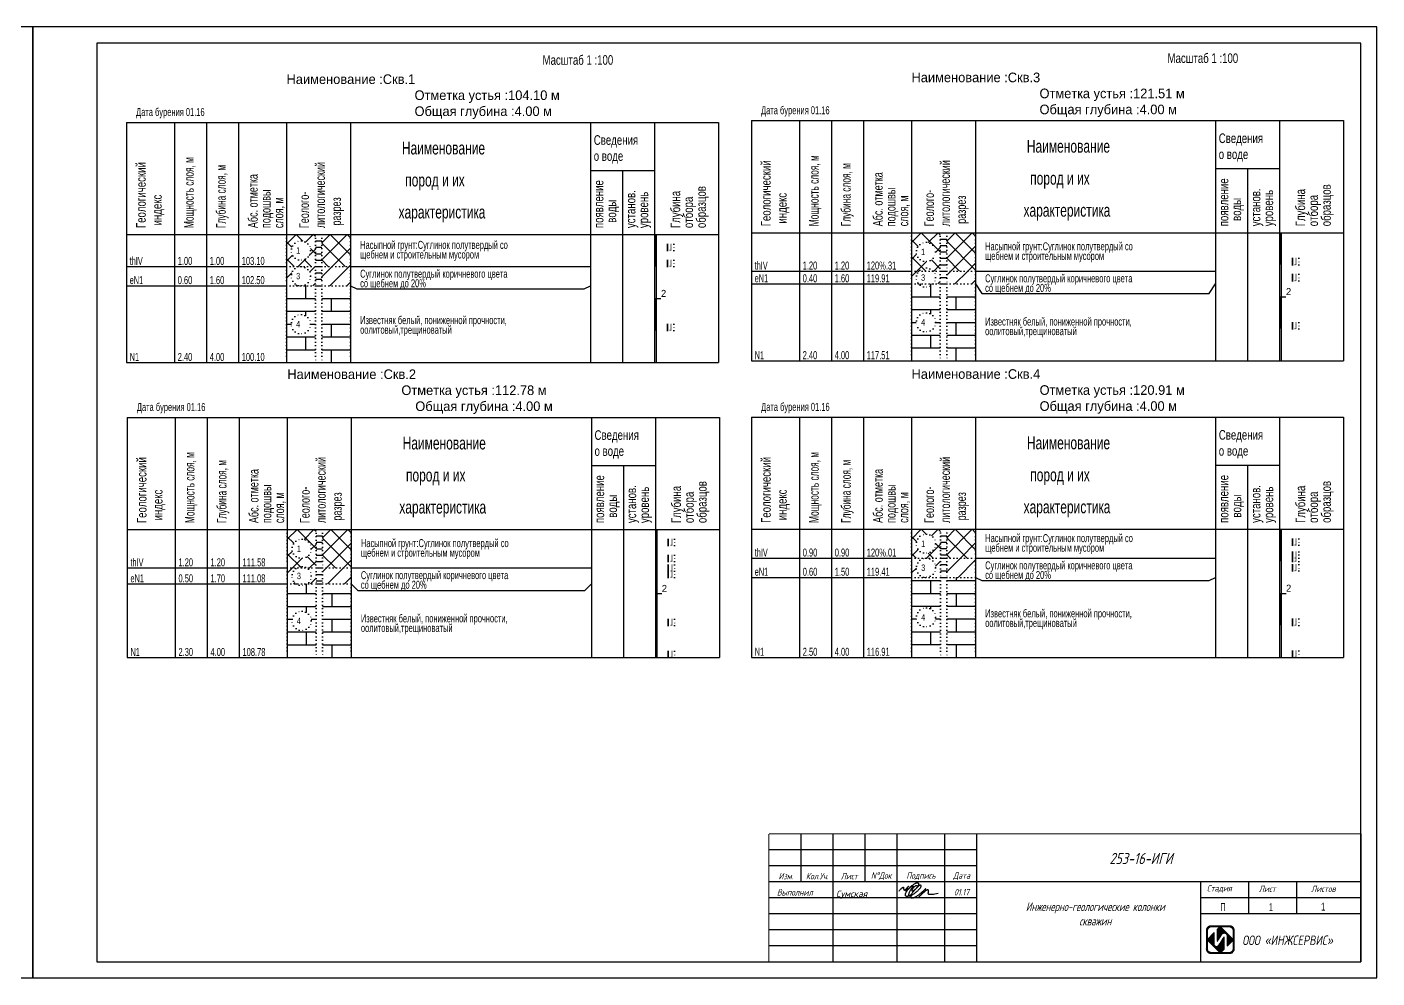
# Model space of a CAD drawing. Extents: x -102 to 862, y -55 to 242.
# Drawn here: x 439.9 to 861.7, y -54.6 to 242.4 of the extents above; entities that cross this region are included whole.
import ezdxf
from ezdxf.enums import TextEntityAlignment as Align

# ---------------------------------------------------------------- set-up
doc = ezdxf.new("R2010")
doc.units = 0
doc.header["$MEASUREMENT"] = 0
for name, pattern in [('CONTI', [1, 0, 1]), ('L1', [1, 0, 1]), ('L2', [1, 0, 1]), ('L3', [1, 0, 1])]:
    doc.linetypes.add(name, pattern=pattern)
for name, color, linetype, lineweight in [('05_рамка', 7, 'Continuous', 20), ('18_Зарамочное оформление', 7, 'Continuous', 13), ('SHTAMP', 7, 'Continuous', 25)]:
    doc.layers.add(name, color=color, linetype=linetype, lineweight=lineweight)
for name, color, linetype in [('CUT_TST', 7, 'CONTI'), ('CUT_WAT', 7, 'CONTI'), ('У.о', 7, 'Continuous')]:
    doc.layers.add(name, color=color, linetype=linetype)
doc.styles.add('ROMANS', font='romans.shx', dxfattribs={"width": 0.7, "oblique": 15, "height": 0.9})
doc.styles.add('romans_2.5_0.75_15', font='romans.shx', dxfattribs={"width": 0.75, "oblique": 15, "height": 2.5})
pattern_1 = [(45, (-348.6232014, -244.5218957), (-0.00449012806, 0.00449012806), []), (135, (-348.6232014, -244.5218957), (-0.00449012806, -0.00449012806), [])]

# ---------------------------------------------------------------- blocks, each defined once
blk = doc.blocks.new('инжсервис')
h = blk.add_hatch()
h.set_pattern_fill('ANSI37', scale=0.002, style=0)
h.set_pattern_definition(pattern_1)
h.paths.add_polyline_path([(0.68, 0.827), (0.114, 0.827, 0.425748), (-0.039, 0.671), (-0.039, 0.11, 0.425721), (0.114, -0.045), (0.682, -0.045, 0.421792), (0.833, 0.11), (0.833, 0.671, 0.425748)])
h.paths.add_polyline_path([(0.799, 0.667), (0.799, 0.114, -0.427765), (0.668, -0.011), (0.126, -0.011, -0.427765), (-0.005, 0.114), (-0.005, 0.667, -0.427765), (0.126, 0.792), (0.668, 0.792, -0.427765)], flags=16)
h = blk.add_hatch()
h.set_pattern_fill('ANSI37', scale=0.002, style=0)
h.set_pattern_definition(pattern_1)
h.paths.add_polyline_path([(0.516, 0.482), (0.344, 0.215, -0.766753), (0.204, 0.259), (0.206, 0.617), (-0.005, 0.406), (-0.005, 0.375), (0.381, -0.011), (0.413, -0.011), (0.516, 0.091)])
h = blk.add_hatch()
h.set_pattern_fill('ANSI37', scale=0.002, style=0)
h.set_pattern_definition(pattern_1)
h.paths.add_polyline_path([(0.613, 0.484), (0.613, 0.189), (0.799, 0.374), (0.799, 0.407), (0.413, 0.792), (0.381, 0.792), (0.304, 0.715), (0.304, 0.333), (0.449, 0.559, -0.758089)])
blk = doc.blocks.new('UZ_970')
at = {"layer": 'CUT_TST', "color": 0}
for p, q in [((0, 0), (0, 2)), ((0, 2), (2, 2)), ((0, 1.8), (2, 1.8)), ((0, 1.6), (2, 1.6)), ((0, 1.4), (2, 1.4)), ((0, 1.2), (2, 1.2)), ((0, 1), (2, 1)), ((0, 0.8), (2, 0.8)), ((0, 0.6), (2, 0.6)), ((0, 0.4), (2, 0.4)), ((0, 0.2), (2, 0.2)), ((2, 0), (0, 0)), ((2, 2), (2, 0))]:
    blk.add_line(p, q, dxfattribs=at)

msp = doc.modelspace()

# ---------------------------------------------------------------- hatches: boundary and pattern name
at = {"linetype": 'Continuous'}
h = msp.add_hatch(dxfattribs=at)
h.set_pattern_fill('TEHNO', color=256, scale=30, style=0)
h.set_pattern_definition([(45, (470.9956, 177.5707), (-2.65165, 2.65165), []), (135, (470.9956, 177.5707), (-2.65165, -2.65165), [])])
edge = h.paths.add_edge_path(flags=16)
edge.add_arc((525.5, 172.57), 3, 0, 360)
h.paths.add_polyline_path([(532, 167.57), (541, 167.57), (541, 177.57), (532, 177.57)])
h.paths.add_polyline_path([(521, 167.57), (530, 167.57), (530, 177.57), (521, 177.57)])
h = msp.add_hatch(dxfattribs=at)
h.set_pattern_fill('TEHNO', color=256, scale=30, style=0)
h.set_pattern_definition([(45, (666.2703, 178.1295), (-2.65165, 2.65165), []), (135, (666.2703, 178.1295), (-2.65165, -2.65165), [])])
edge = h.paths.add_edge_path(flags=16)
edge.add_arc((720.77, 172.13), 3, 0, 360)
h.paths.add_polyline_path([(727.27, 166.13), (736.27, 166.13), (736.27, 178.13), (727.27, 178.13)])
h.paths.add_polyline_path([(716.27, 166.13), (725.27, 166.13), (725.27, 178.13), (716.27, 178.13)])
h = msp.add_hatch(dxfattribs=at)
h.set_pattern_fill('SUGL_D', color=256, scale=30, style=0)
h.set_pattern_definition([(45, (470.9956, 177.5707), (-2.65165, 2.65165), [])])
edge = h.paths.add_edge_path(flags=16)
edge.add_arc((525.5, 164.57), 3, 0, 360)
h.paths.add_polyline_path([(532, 161.57), (541, 161.57), (541, 167.57), (532, 167.57)])
h.paths.add_polyline_path([(521, 161.57), (530, 161.57), (530, 167.57), (521, 167.57)])
h = msp.add_hatch(dxfattribs=at)
h.set_pattern_fill('SUGL_D', color=256, scale=30, style=0)
h.set_pattern_definition([(45, (666.2703, 178.1295), (-2.65165, 2.65165), [])])
edge = h.paths.add_edge_path()
edge.add_arc((720.77, 164.13), 3, 0, 360)
h.paths.add_polyline_path([(727.27, 162.13), (736.27, 162.13), (736.27, 166.13), (727.27, 166.13)])
h.paths.add_polyline_path([(716.27, 162.13), (725.27, 162.13), (725.27, 166.13), (716.27, 166.13)])
h = msp.add_hatch(dxfattribs=at)
h.set_pattern_fill('IZVEST', color=256, scale=20, style=0)
h.set_pattern_definition([(0, (470.9956, 177.5707), (0, 4), []), (90, (470.9956, 177.571), (-8, 4), [4, -4])])
edge = h.paths.add_edge_path(flags=16)
edge.add_arc((525.5, 149.57), 3, 0, 360)
h.paths.add_polyline_path([(532, 137.57), (541, 137.57), (541, 161.57), (532, 161.57)])
h.paths.add_polyline_path([(521, 137.57), (530, 137.57), (530, 161.57), (521, 161.57)])
h = msp.add_hatch(dxfattribs=at)
h.set_pattern_fill('IZVEST', color=256, scale=20, style=0)
h.set_pattern_definition([(0, (666.2703, 178.1295), (0, 4), []), (90, (666.27, 178.1295), (-8, 4), [4, -4])])
edge = h.paths.add_edge_path(flags=16)
edge.add_arc((720.77, 150.13), 3, 0, 360)
h.paths.add_polyline_path([(727.27, 138.13), (736.27, 138.13), (736.27, 162.13), (727.27, 162.13)])
h.paths.add_polyline_path([(716.27, 138.13), (725.27, 138.13), (725.27, 162.13), (716.27, 162.13)])
h = msp.add_hatch(dxfattribs=at)
h.set_pattern_fill('TEHNO', color=256, scale=30, style=0)
h.set_pattern_definition([(45, (471.2364, 85.4296), (-2.65165, 2.65165), []), (135, (471.2364, 85.4296), (-2.65165, -2.65165), [])])
edge = h.paths.add_edge_path(flags=16)
edge.add_arc((525.74, 79.43), 3, 0, 360)
h.paths.add_polyline_path([(532.24, 73.43), (541.24, 73.43), (541.24, 85.43), (532.24, 85.43)])
h.paths.add_polyline_path([(521.24, 73.43), (530.24, 73.43), (530.24, 85.43), (521.24, 85.43)])
h = msp.add_hatch(dxfattribs=at)
h.set_pattern_fill('TEHNO', color=256, scale=30, style=0)
h.set_pattern_definition([(45, (666.2854, 85.4882), (-2.65165, 2.65165), []), (135, (666.2854, 85.4882), (-2.65165, -2.65165), [])])
edge = h.paths.add_edge_path(flags=16)
edge.add_arc((720.79, 80.99), 3, 0, 360)
h.paths.add_polyline_path([(727.29, 76.49), (736.29, 76.49), (736.29, 85.49), (727.29, 85.49)])
h.paths.add_polyline_path([(716.29, 76.49), (725.29, 76.49), (725.29, 85.49), (716.29, 85.49)])
h = msp.add_hatch(dxfattribs=at)
h.set_pattern_fill('SUGL_D', color=256, scale=30, style=0)
h.set_pattern_definition([(45, (666.2854, 85.4882), (-2.65165, 2.65165), [])])
edge = h.paths.add_edge_path(flags=16)
edge.add_arc((720.79, 73.49), 3, 0, 360)
h.paths.add_polyline_path([(727.29, 70.49), (736.29, 70.49), (736.29, 76.49), (727.29, 76.49)])
h.paths.add_polyline_path([(716.29, 70.49), (725.29, 70.49), (725.29, 76.49), (716.29, 76.49)])
h = msp.add_hatch(dxfattribs=at)
h.set_pattern_fill('SUGL_D', color=256, scale=30, style=0)
h.set_pattern_definition([(45, (471.2364, 85.4296), (-2.65165, 2.65165), [])])
edge = h.paths.add_edge_path()
edge.add_arc((525.74, 70.93), 3, 0, 360)
h.paths.add_polyline_path([(532.24, 68.43), (541.24, 68.43), (541.24, 73.43), (532.24, 73.43)])
h.paths.add_polyline_path([(521.24, 68.43), (530.24, 68.43), (530.24, 73.43), (521.24, 73.43)])
h = msp.add_hatch(dxfattribs=at)
h.set_pattern_fill('IZVEST', color=256, scale=20, style=0)
h.set_pattern_definition([(0, (471.2364, 85.4296), (0, 4), []), (90, (471.236, 85.4296), (-8, 4), [4, -4])])
edge = h.paths.add_edge_path(flags=16)
edge.add_arc((525.74, 56.93), 3, 0, 360)
h.paths.add_polyline_path([(532.24, 45.43), (541.24, 45.43), (541.24, 68.43), (532.24, 68.43)])
h.paths.add_polyline_path([(521.24, 45.43), (530.24, 45.43), (530.24, 68.43), (521.24, 68.43)])
h = msp.add_hatch(dxfattribs=at)
h.set_pattern_fill('IZVEST', color=256, scale=20, style=0)
h.set_pattern_definition([(0, (666.2854, 85.488), (0, 4), []), (90, (666.2854, 85.488), (-8, 4), [4, -4])])
edge = h.paths.add_edge_path(flags=16)
edge.add_arc((720.79, 57.99), 3, 0, 360)
h.paths.add_polyline_path([(727.29, 45.49), (736.29, 45.49), (736.29, 70.49), (727.29, 70.49)])
h.paths.add_polyline_path([(716.29, 45.49), (725.29, 45.49), (725.29, 70.49), (716.29, 70.49)])

# ---------------------------------------------------------------- linework, layer by layer
at = {"color": 0}
for p, q in [((471, 212.57), (636, 212.57)), ((471, 212.57), (471, 137.57)), ((486, 212.57), (486, 137.57)), ((496, 212.57), (496, 137.57)), ((506, 212.57), (506, 137.57)), ((521, 212.57), (521, 137.57)), ((541, 212.57), (541, 137.57)), ((616, 212.57), (616, 137.57)), ((636, 212.57), (636, 137.57)), ((636, 212.57), (656, 212.57)), ((656, 212.57), (656, 137.57)), ((666.27, 213.13), (831.27, 213.13)), ((666.27, 213.13), (666.27, 138.13)), ((681.27, 213.13), (681.27, 138.13)), ((691.27, 213.13), (691.27, 138.13)), ((701.27, 213.13), (701.27, 138.13)), ((716.27, 213.13), (716.27, 138.13)), ((736.27, 213.13), (736.27, 138.13)), ((811.27, 213.13), (811.27, 138.13)), ((831.27, 213.13), (831.27, 138.13)), ((831.27, 213.13), (851.27, 213.13)), ((851.27, 213.13), (851.27, 138.13)), ((616, 197.57), (636, 197.57)), ((626, 197.57), (626, 137.57)), ((811.27, 198.13), (831.27, 198.13)), ((821.27, 198.13), (821.27, 138.13)), ((471, 177.57), (636, 177.57)), ((530, 177.57), (532, 177.57)), ((530, 177.57), (532, 177.57)), ((636, 177.57), (656, 177.57)), ((636.5, 177.57), (636.5, 137.57)), ((666.27, 178.13), (831.27, 178.13)), ((725.27, 178.13), (727.27, 178.13)), ((725.27, 178.13), (727.27, 178.13)), ((831.27, 178.13), (851.27, 178.13)), ((831.77, 178.13), (831.77, 138.13)), ((530, 175.57), (532, 175.57)), ((530, 173.57), (532, 173.57)), ((725.27, 176.13), (727.27, 176.13)), ((725.27, 174.13), (727.27, 174.13)), ((530, 171.57), (532, 171.57)), ((530, 169.57), (532, 169.57)), ((725.27, 172.13), (727.27, 172.13)), ((725.27, 170.13), (727.27, 170.13)), ((471, 167.57), (519, 167.57)), ((519, 167.57), (521, 167.57)), ((530, 167.57), (532, 167.57)), ((530, 167.57), (532, 167.57)), ((530, 167.57), (532, 167.57)), ((530, 167.57), (532, 167.57)), ((530, 165.57), (532, 165.57)), ((541, 167.57), (543, 167.57)), ((543, 167.57), (614, 167.57)), ((614, 167.57), (616, 167.57)), ((666.27, 166.13), (714.27, 166.13)), ((714.27, 166.13), (716.27, 166.13)), ((725.27, 168.13), (727.27, 168.13)), ((725.27, 166.13), (727.27, 166.13)), ((725.27, 166.13), (727.27, 166.13)), ((725.27, 166.13), (727.27, 166.13)), ((725.27, 166.13), (727.27, 166.13)), ((736.27, 166.13), (738.27, 166.13)), ((738.27, 166.13), (809.27, 166.13)), ((809.27, 166.13), (811.27, 166.13)), ((471, 161.57), (519, 161.57)), ((519, 161.57), (521, 161.57)), ((530, 163.57), (532, 163.57)), ((530, 161.57), (532, 161.57)), ((530, 161.57), (532, 161.57)), ((541, 161.57), (543, 160.57)), ((543, 160.57), (614, 160.57)), ((614, 160.57), (616, 161.57)), ((666.27, 162.13), (714.27, 162.13)), ((714.27, 162.13), (716.27, 162.13)), ((725.27, 164.13), (727.27, 164.13)), ((725.27, 162.13), (727.27, 162.13)), ((736.27, 162.13), (738.27, 159.13)), ((809.27, 159.13), (811.27, 162.13)), ((636, 157.57), (638, 157.57)), ((738.27, 159.13), (809.27, 159.13)), ((831.27, 158.13), (833.27, 158.13)), ((471, 137.57), (519, 137.57)), ((519, 137.57), (521, 137.57)), ((530, 137.57), (532, 137.57)), ((541, 137.57), (543, 137.57)), ((543, 137.57), (614, 137.57)), ((614, 137.57), (616, 137.57)), ((616, 137.57), (636, 137.57)), ((636, 137.57), (656, 137.57)), ((666.27, 138.13), (714.27, 138.13)), ((714.27, 138.13), (716.27, 138.13)), ((725.27, 138.13), (727.27, 138.13)), ((736.27, 138.13), (738.27, 138.13)), ((738.27, 138.13), (809.27, 138.13)), ((809.27, 138.13), (811.27, 138.13)), ((811.27, 138.13), (831.27, 138.13)), ((831.27, 138.13), (851.27, 138.13)), ((471.24, 120.43), (636.24, 120.43)), ((471.24, 120.43), (471.24, 45.43)), ((486.24, 120.43), (486.24, 45.43)), ((496.24, 120.43), (496.24, 45.43)), ((506.24, 120.43), (506.24, 45.43)), ((521.24, 120.43), (521.24, 45.43)), ((541.24, 120.43), (541.24, 45.43)), ((616.24, 120.43), (616.24, 45.43)), ((636.24, 120.43), (636.24, 45.43)), ((636.24, 120.43), (656.24, 120.43)), ((656.24, 120.43), (656.24, 45.43)), ((666.29, 120.49), (831.29, 120.49)), ((666.29, 120.49), (666.29, 45.49)), ((681.29, 120.49), (681.29, 45.49)), ((691.29, 120.49), (691.29, 45.49)), ((701.29, 120.49), (701.29, 45.49)), ((716.29, 120.49), (716.29, 45.49)), ((736.29, 120.49), (736.29, 45.49)), ((811.29, 120.49), (811.29, 45.49)), ((831.29, 120.49), (831.29, 45.49)), ((831.29, 120.49), (851.29, 120.49)), ((851.29, 120.49), (851.29, 45.49)), ((811.29, 105.49), (831.29, 105.49)), ((821.29, 105.49), (821.29, 45.49)), ((616.24, 105.43), (636.24, 105.43)), ((626.24, 105.43), (626.24, 45.43)), ((471.24, 85.43), (636.24, 85.43)), ((530.24, 85.43), (532.24, 85.43)), ((530.24, 85.43), (532.24, 85.43)), ((636.24, 85.43), (656.24, 85.43)), ((636.74, 85.43), (636.74, 45.43)), ((666.29, 85.49), (831.29, 85.49)), ((725.29, 85.49), (727.29, 85.49)), ((725.29, 85.49), (727.29, 85.49)), ((831.29, 85.49), (851.29, 85.49)), ((831.79, 85.49), (831.79, 45.49)), ((530.24, 83.43), (532.24, 83.43)), ((530.24, 81.43), (532.24, 81.43)), ((725.29, 83.49), (727.29, 83.49)), ((725.29, 81.49), (727.29, 81.49)), ((530.24, 79.43), (532.24, 79.43)), ((530.24, 77.43), (532.24, 77.43)), ((666.29, 76.49), (714.29, 76.49)), ((714.29, 76.49), (716.29, 76.49)), ((725.29, 79.49), (727.29, 79.49)), ((725.29, 77.49), (727.29, 77.49)), ((725.29, 76.49), (727.29, 76.49)), ((725.29, 76.49), (727.29, 76.49)), ((725.29, 76.49), (727.29, 76.49)), ((736.29, 76.49), (738.29, 76.49)), ((738.29, 76.49), (809.29, 76.49)), ((809.29, 76.49), (811.29, 76.49)), ((471.24, 73.43), (519.24, 73.43)), ((519.24, 73.43), (521.24, 73.43)), ((530.24, 75.43), (532.24, 75.43)), ((530.24, 73.43), (532.24, 73.43)), ((530.24, 73.43), (532.24, 73.43)), ((530.24, 73.43), (532.24, 73.43)), ((530.24, 73.43), (532.24, 73.43)), ((541.24, 73.43), (543.24, 73.43)), ((543.24, 73.43), (614.24, 73.43)), ((614.24, 73.43), (616.24, 73.43)), ((725.29, 74.49), (727.29, 74.49)), ((725.29, 72.49), (727.29, 72.49)), ((471.24, 68.43), (519.24, 68.43)), ((519.24, 68.43), (521.24, 68.43)), ((530.24, 71.43), (532.24, 71.43)), ((530.24, 69.43), (532.24, 69.43)), ((530.24, 68.43), (532.24, 68.43)), ((541.24, 68.43), (543.24, 66.43)), ((614.24, 66.43), (616.24, 68.43)), ((666.29, 70.49), (714.29, 70.49)), ((714.29, 70.49), (716.29, 70.49)), ((725.29, 70.49), (727.29, 70.49)), ((725.29, 70.49), (727.29, 70.49)), ((736.29, 70.49), (738.29, 69.49)), ((738.29, 69.49), (809.29, 69.49)), ((809.29, 69.49), (811.29, 70.49)), ((543.24, 66.43), (614.24, 66.43)), ((636.24, 65.43), (638.24, 65.43)), ((831.29, 65.49), (833.29, 65.49)), ((471.24, 45.43), (519.24, 45.43)), ((519.24, 45.43), (521.24, 45.43)), ((530.24, 45.43), (532.24, 45.43)), ((541.24, 45.43), (543.24, 45.43)), ((543.24, 45.43), (614.24, 45.43)), ((614.24, 45.43), (616.24, 45.43)), ((616.24, 45.43), (636.24, 45.43)), ((636.24, 45.43), (656.24, 45.43)), ((666.29, 45.49), (714.29, 45.49)), ((714.29, 45.49), (716.29, 45.49)), ((725.29, 45.49), (727.29, 45.49)), ((736.29, 45.49), (738.29, 45.49)), ((738.29, 45.49), (809.29, 45.49)), ((809.29, 45.49), (811.29, 45.49)), ((811.29, 45.49), (831.29, 45.49)), ((831.29, 45.49), (851.29, 45.49))]:
    msp.add_line(p, q, dxfattribs=at)
at = {"color": 0, "linetype": 'L1'}
for p, q in [((521, 177.57), (530, 177.57)), ((521, 177.57), (521, 167.57)), ((530, 177.57), (530, 167.57)), ((532, 177.57), (541, 177.57)), ((532, 177.57), (532, 167.57)), ((541, 177.57), (541, 167.57)), ((716.27, 178.13), (725.27, 178.13)), ((716.27, 178.13), (716.27, 166.13)), ((725.27, 178.13), (725.27, 166.13)), ((727.27, 178.13), (736.27, 178.13)), ((727.27, 178.13), (727.27, 166.13)), ((736.27, 178.13), (736.27, 166.13)), ((521, 167.57), (530, 167.57)), ((532, 167.57), (541, 167.57)), ((716.27, 166.13), (725.27, 166.13)), ((727.27, 166.13), (736.27, 166.13)), ((521.24, 85.43), (530.24, 85.43)), ((521.24, 85.43), (521.24, 73.43)), ((530.24, 85.43), (530.24, 73.43)), ((532.24, 85.43), (541.24, 85.43)), ((532.24, 85.43), (532.24, 73.43)), ((541.24, 85.43), (541.24, 73.43)), ((716.29, 85.49), (725.29, 85.49)), ((716.29, 85.49), (716.29, 76.49)), ((725.29, 85.49), (725.29, 76.49)), ((727.29, 85.49), (736.29, 85.49)), ((727.29, 85.49), (727.29, 76.49)), ((736.29, 85.49), (736.29, 76.49)), ((716.29, 76.49), (725.29, 76.49)), ((727.29, 76.49), (736.29, 76.49)), ((521.24, 73.43), (530.24, 73.43)), ((532.24, 73.43), (541.24, 73.43))]:
    msp.add_line(p, q, dxfattribs=at)
at = {"color": 0, "linetype": 'L2'}
for p, q in [((521, 167.57), (530, 167.57)), ((521, 167.57), (521, 161.57)), ((530, 167.57), (530, 161.57)), ((532, 167.57), (541, 167.57)), ((532, 167.57), (532, 161.57)), ((541, 167.57), (541, 161.57)), ((716.27, 166.13), (725.27, 166.13)), ((716.27, 166.13), (716.27, 162.13)), ((725.27, 166.13), (725.27, 162.13)), ((727.27, 166.13), (736.27, 166.13)), ((727.27, 166.13), (727.27, 162.13)), ((736.27, 166.13), (736.27, 162.13)), ((521, 161.57), (530, 161.57)), ((532, 161.57), (541, 161.57)), ((716.27, 162.13), (725.27, 162.13)), ((727.27, 162.13), (736.27, 162.13)), ((716.29, 76.49), (725.29, 76.49)), ((716.29, 76.49), (716.29, 70.49)), ((725.29, 76.49), (725.29, 70.49)), ((727.29, 76.49), (736.29, 76.49)), ((727.29, 76.49), (727.29, 70.49)), ((736.29, 76.49), (736.29, 70.49)), ((521.24, 73.43), (530.24, 73.43)), ((521.24, 73.43), (521.24, 68.43)), ((530.24, 73.43), (530.24, 68.43)), ((532.24, 73.43), (541.24, 73.43)), ((532.24, 73.43), (532.24, 68.43)), ((541.24, 73.43), (541.24, 68.43)), ((521.24, 68.43), (530.24, 68.43)), ((532.24, 68.43), (541.24, 68.43)), ((716.29, 70.49), (725.29, 70.49)), ((727.29, 70.49), (736.29, 70.49))]:
    msp.add_line(p, q, dxfattribs=at)
at = {"color": 0, "linetype": 'L3'}
for p, q in [((521, 161.57), (530, 161.57)), ((521, 161.57), (521, 137.57)), ((530, 161.57), (530, 137.57)), ((532, 161.57), (541, 161.57)), ((532, 161.57), (532, 137.57)), ((541, 161.57), (541, 137.57)), ((716.27, 162.13), (725.27, 162.13)), ((716.27, 162.13), (716.27, 138.13)), ((725.27, 162.13), (725.27, 138.13)), ((727.27, 162.13), (736.27, 162.13)), ((727.27, 162.13), (727.27, 138.13)), ((736.27, 162.13), (736.27, 138.13)), ((521, 137.57), (530, 137.57)), ((532, 137.57), (541, 137.57)), ((716.27, 138.13), (725.27, 138.13)), ((727.27, 138.13), (736.27, 138.13)), ((521.24, 68.43), (530.24, 68.43)), ((521.24, 68.43), (521.24, 45.43)), ((530.24, 68.43), (530.24, 45.43)), ((532.24, 68.43), (541.24, 68.43)), ((532.24, 68.43), (532.24, 45.43)), ((541.24, 68.43), (541.24, 45.43)), ((716.29, 70.49), (725.29, 70.49)), ((716.29, 70.49), (716.29, 45.49)), ((725.29, 70.49), (725.29, 45.49)), ((727.29, 70.49), (736.29, 70.49)), ((727.29, 70.49), (727.29, 45.49)), ((736.29, 70.49), (736.29, 45.49)), ((521.24, 45.43), (530.24, 45.43)), ((532.24, 45.43), (541.24, 45.43)), ((716.29, 45.49), (725.29, 45.49)), ((727.29, 45.49), (736.29, 45.49))]:
    msp.add_line(p, q, dxfattribs=at)
at = {"color": 7}
for p, q in [((681.71, -9.63), (681.71, -24.63)), ((691.71, -9.63), (691.71, -49.63)), ((701.71, -9.63), (701.71, -24.63)), ((711.71, -9.63), (711.71, -49.63)), ((726.71, -49.63), (726.71, -9.63)), ((736.71, -49.63), (736.71, -9.63)), ((736.71, -14.63), (671.71, -14.63)), ((736.71, -19.63), (671.71, -19.63)), ((856.71, -24.63), (671.71, -24.63)), ((806.71, -49.63), (806.71, -24.63)), ((821.71, -34.63), (821.71, -24.63)), ((836.71, -34.63), (836.71, -24.63)), ((736.71, -29.63), (671.71, -29.63)), ((856.71, -29.63), (806.71, -29.63)), ((736.71, -34.63), (671.71, -34.63)), ((856.71, -34.63), (806.71, -34.63)), ((736.71, -39.63), (671.71, -39.63)), ((736.71, -44.63), (671.71, -44.63))]:
    msp.add_line(p, q, dxfattribs=at)
at = {"linetype": 'Continuous'}
for p in [(856.71, -9.63), (671.71, -49.63)]:
    msp.add_line(p, (856.71, -49.63), dxfattribs=at)
msp.add_line((671.71, -49.63), (856.71, -49.63))
at = {"const_width": 0.5}
for points in [[(636.25, 177.57), (636.25, 167.57)], [(831.52, 178.13), (831.52, 168.13)], [(636.25, 157.57), (636.25, 147.57)], [(831.52, 158.13), (831.52, 148.13)], [(636.49, 85.43), (636.49, 75.43)], [(831.54, 85.49), (831.54, 75.49)], [(636.49, 65.43), (636.49, 55.43)], [(831.54, 65.49), (831.54, 55.49)]]:
    msp.add_lwpolyline(points, dxfattribs=at)
at = {"color": 7}
msp.add_lwpolyline([(671.71, -9.63, 0.3, 0.3, 0), (856.71, -9.63, 0.3, 0.3, 0)], format="xyseb", dxfattribs=at)
at = {"color": 7, "const_width": 0.3}
msp.add_lwpolyline([(671.71, -9.63), (671.71, -49.63)], dxfattribs=at)
at = {"color": 0, "linetype": 'L1'}
for centre in [(525.5, 172.57), (720.77, 172.13), (525.74, 79.43), (720.79, 80.99)]:
    msp.add_circle(centre, 3, dxfattribs=at)
at = {"color": 0, "linetype": 'L2'}
for centre in [(525.5, 164.57), (720.77, 164.13), (720.79, 73.49), (525.74, 70.93)]:
    msp.add_circle(centre, 3, dxfattribs=at)
at = {"color": 0, "linetype": 'L3'}
for centre in [(525.5, 149.57), (720.77, 150.13), (525.74, 56.93), (720.79, 57.99)]:
    msp.add_circle(centre, 3, dxfattribs=at)
at = {"layer": 'CUT_WAT', "color": 7, "linetype": 'Continuous'}
msp.add_lwpolyline([(712.39, -27.53), (712.48, -27.35), (712.59, -27.17), (712.72, -27.02), (712.87, -26.87), (713.02, -26.74), (713.17, -26.62), (713.31, -26.52), (713.43, -26.43), (713.53, -26.37), (713.61, -26.32), (713.68, -26.29), (713.72, -26.27), (713.76, -26.27), (713.78, -26.28), (713.8, -26.3), (713.8, -26.32), (713.81, -26.36), (713.81, -26.4), (713.81, -26.45), (713.81, -26.5), (713.81, -26.56), (713.81, -26.62), (713.81, -26.68), (713.81, -26.74), (713.82, -26.8), (713.83, -26.86), (713.83, -26.92), (713.85, -26.98), (713.86, -27.03), (713.88, -27.08), (713.9, -27.12), (713.92, -27.15), (713.94, -27.18), (713.97, -27.19), (714, -27.2), (714.04, -27.2), (714.08, -27.19), (714.13, -27.17), (714.18, -27.15), (714.24, -27.11), (714.31, -27.06), (714.39, -27), (714.47, -26.93), (714.55, -26.86), (714.64, -26.78), (714.73, -26.7), (714.81, -26.61), (714.9, -26.51), (714.98, -26.42), (715.06, -26.32), (715.14, -26.23), (715.2, -26.15), (715.26, -26.08), (715.3, -26.03), (715.33, -25.99), (715.33, -25.98), (715.33, -25.99), (715.3, -26.03), (715.26, -26.09), (715.2, -26.17), (715.13, -26.27), (715.05, -26.38), (714.96, -26.5), (714.87, -26.64), (714.77, -26.79), (714.67, -26.94), (714.58, -27.08), (714.51, -27.21), (714.46, -27.31), (714.43, -27.39), (714.44, -27.43), (714.48, -27.42), (714.58, -27.36), (714.71, -27.26), (714.87, -27.12), (715.07, -26.96), (715.28, -26.77), (715.51, -26.57), (715.74, -26.36), (715.97, -26.16), (716.2, -25.98), (716.42, -25.8), (716.64, -25.64), (716.84, -25.5), (717.03, -25.36), (717.2, -25.25), (717.37, -25.15), (717.51, -25.07), (717.64, -25.01), (717.75, -24.96), (717.85, -24.93), (717.94, -24.91), (718.01, -24.9), (718.08, -24.89), (718.13, -24.9), (718.19, -24.91), (718.24, -24.92), (718.28, -24.93), (718.32, -24.95), (718.36, -24.97), (718.39, -25.01), (718.42, -25.04), (718.44, -25.09), (718.46, -25.15), (718.48, -25.22), (718.49, -25.29), (718.49, -25.38), (718.49, -25.47), (718.48, -25.56), (718.46, -25.66), (718.43, -25.76), (718.38, -25.87), (718.33, -25.97), (718.26, -26.07), (718.19, -26.17), (718.11, -26.27), (718.02, -26.37), (717.92, -26.47), (717.82, -26.57), (717.72, -26.67), (717.62, -26.76), (717.51, -26.86), (717.41, -26.95), (717.31, -27.04), (717.21, -27.12), (717.12, -27.2), (717.03, -27.28), (716.96, -27.34), (716.88, -27.4), (716.82, -27.45), (716.76, -27.48), (716.71, -27.51), (716.67, -27.53), (716.63, -27.54), (716.59, -27.54), (716.56, -27.53), (716.53, -27.51), (716.51, -27.48), (716.49, -27.44), (716.47, -27.39), (716.46, -27.33), (716.46, -27.27), (716.47, -27.2), (716.49, -27.12), (716.52, -27.04), (716.55, -26.95), (716.6, -26.86), (716.65, -26.77), (716.7, -26.68), (716.77, -26.58), (716.83, -26.49), (716.9, -26.4), (716.97, -26.32), (717.04, -26.24), (717.12, -26.16), (717.19, -26.09), (717.26, -26.03), (717.33, -25.97), (717.4, -25.91), (717.47, -25.87), (717.53, -25.83), (717.6, -25.79), (717.66, -25.77), (717.71, -25.75), (717.77, -25.73), (717.82, -25.73), (717.87, -25.73), (717.92, -25.75), (717.97, -25.77), (718.01, -25.79), (718.05, -25.83), (718.08, -25.87), (718.11, -25.92), (718.12, -25.98), (718.13, -26.03), (718.12, -26.1), (718.1, -26.16), (718.07, -26.23), (718.03, -26.3), (717.97, -26.37), (717.91, -26.45), (717.84, -26.53), (717.76, -26.61), (717.68, -26.7), (717.59, -26.78), (717.49, -26.87), (717.4, -26.97), (717.29, -27.07), (717.19, -27.17), (717.09, -27.29), (716.98, -27.41), (716.88, -27.54), (716.77, -27.68), (716.67, -27.83), (716.57, -27.98), (716.46, -28.13), (716.36, -28.27), (716.25, -28.41), (716.14, -28.55), (716.03, -28.66), (715.91, -28.76), (715.79, -28.85), (715.68, -28.92), (715.56, -28.99), (715.44, -29.04), (715.33, -29.08), (715.23, -29.11), (715.13, -29.13), (715.03, -29.15), (714.95, -29.17), (714.87, -29.17), (714.8, -29.17), (714.73, -29.17), (714.67, -29.15), (714.62, -29.13), (714.57, -29.1), (714.52, -29.07), (714.48, -29.02), (714.44, -28.97), (714.41, -28.91), (714.39, -28.84), (714.37, -28.76), (714.36, -28.68), (714.36, -28.59), (714.37, -28.49), (714.39, -28.38), (714.42, -28.27), (714.46, -28.15), (714.51, -28.02), (714.58, -27.88), (714.67, -27.73), (714.77, -27.57), (714.89, -27.4), (715.02, -27.23), (715.17, -27.05), (715.33, -26.87), (715.49, -26.7), (715.66, -26.53), (715.83, -26.38), (715.99, -26.24), (716.15, -26.12), (716.31, -26.02), (716.44, -25.95), (716.56, -25.9), (716.66, -25.88), (716.72, -25.89), (716.75, -25.93), (716.74, -26.01), (716.68, -26.12), (716.59, -26.27), (716.47, -26.44), (716.33, -26.63), (716.18, -26.84), (716.03, -27.06), (715.88, -27.29), (715.74, -27.53), (715.62, -27.76), (715.52, -27.98), (715.45, -28.19), (715.39, -28.39), (715.37, -28.57), (715.36, -28.72), (715.39, -28.85), (715.43, -28.94), (715.51, -28.99), (715.61, -29.01), (715.73, -29), (715.86, -28.96), (716.01, -28.9), (716.17, -28.83), (716.33, -28.74), (716.5, -28.65), (716.67, -28.55), (716.83, -28.45), (717, -28.34), (717.16, -28.22), (717.33, -28.1), (717.5, -27.97), (717.67, -27.84), (717.85, -27.69), (718.03, -27.54), (718.2, -27.38), (718.38, -27.21), (718.54, -27.05), (718.7, -26.88), (718.84, -26.72), (718.97, -26.57), (719.07, -26.43), (719.16, -26.3), (719.22, -26.18), (719.26, -26.07), (719.28, -25.98), (719.28, -25.9), (719.28, -25.83), (719.25, -25.77), (719.22, -25.73), (719.18, -25.7), (719.13, -25.68), (719.08, -25.67), (719.03, -25.67), (718.97, -25.68), (718.91, -25.69), (718.85, -25.7), (718.8, -25.72), (718.75, -25.74), (718.71, -25.76), (718.66, -25.79), (718.61, -25.82), (718.55, -25.87), (718.47, -25.93), (718.39, -26.01), (718.28, -26.11), (718.15, -26.22), (718.01, -26.36), (717.85, -26.51), (717.68, -26.68), (717.51, -26.85), (717.34, -27.04), (717.17, -27.22), (717.01, -27.41), (716.86, -27.59), (716.73, -27.77), (716.61, -27.95), (716.5, -28.12), (716.4, -28.28), (716.32, -28.44), (716.25, -28.58), (716.19, -28.72), (716.14, -28.84), (716.1, -28.96), (716.08, -29.07), (716.07, -29.16), (716.06, -29.25), (716.07, -29.33), (716.08, -29.4), (716.11, -29.46), (716.15, -29.52), (716.19, -29.57), (716.25, -29.61), (716.31, -29.64), (716.4, -29.65), (716.49, -29.66), (716.6, -29.65), (716.73, -29.62), (716.87, -29.58), (717.03, -29.52), (717.2, -29.44), (717.38, -29.36), (717.57, -29.26), (717.76, -29.15), (717.95, -29.03), (718.15, -28.9), (718.34, -28.77), (718.54, -28.63), (718.73, -28.49), (718.92, -28.33), (719.11, -28.17), (719.31, -28.01), (719.5, -27.83), (719.7, -27.65), (719.9, -27.47), (720.1, -27.28), (720.28, -27.11), (720.44, -26.96), (720.57, -26.84), (720.66, -26.77), (720.7, -26.75), (720.69, -26.79), (720.61, -26.89), (720.48, -27.06), (720.31, -27.27), (720.11, -27.52), (719.89, -27.78), (719.67, -28.05), (719.45, -28.32), (719.25, -28.56), (719.07, -28.77), (718.93, -28.95), (718.8, -29.1), (718.71, -29.23), (718.64, -29.32), (718.58, -29.38), (718.56, -29.42), (718.55, -29.43), (718.55, -29.42), (718.58, -29.39), (718.62, -29.34), (718.67, -29.27), (718.74, -29.19), (718.81, -29.11), (718.89, -29.01), (718.98, -28.92), (719.07, -28.83), (719.16, -28.73), (719.26, -28.64), (719.36, -28.55), (719.47, -28.45), (719.58, -28.35), (719.69, -28.25), (719.81, -28.14), (719.93, -28.03), (720.06, -27.91), (720.18, -27.8), (720.31, -27.69), (720.43, -27.58), (720.55, -27.47), (720.67, -27.38), (720.77, -27.29), (720.87, -27.22), (720.96, -27.16), (721.05, -27.11), (721.12, -27.07), (721.19, -27.04), (721.25, -27.03), (721.3, -27.03), (721.35, -27.03), (721.39, -27.06), (721.43, -27.09), (721.45, -27.13), (721.48, -27.18), (721.5, -27.24), (721.51, -27.3), (721.51, -27.37), (721.51, -27.45), (721.51, -27.54), (721.5, -27.62), (721.48, -27.71), (721.47, -27.8), (721.45, -27.89), (721.44, -27.98), (721.43, -28.06), (721.42, -28.13), (721.42, -28.2), (721.43, -28.26), (721.45, -28.31), (721.48, -28.35), (721.54, -28.39), (721.62, -28.42), (721.72, -28.45), (721.86, -28.47), (722.02, -28.48), (722.23, -28.49), (722.48, -28.48), (722.79, -28.46), (723.15, -28.41), (723.57, -28.35), (724.05, -28.25), (724.62, -28.13)], dxfattribs=at)
at = {"layer": 'У.о', "color": 7}
for points in [[(-101.52, -54.63), (441.71, -54.63), (441.71, 242.37), (-101.52, 242.37)], [(441.71, -54.63), (861.71, -54.63), (861.71, 242.37), (441.71, 242.37)], [(461.71, -49.63), (856.71, -49.63), (856.71, 237.37), (461.71, 237.37)]]:
    msp.add_lwpolyline(points, close=True, dxfattribs=at)

# ---------------------------------------------------------------- block references
at = {"color": 7}
for p in [(640, 172.57), (640, 167.57), (835.27, 168.13), (835.27, 163.13), (640, 147.57), (835.27, 148.13), (640.24, 80.43), (835.29, 80.49), (640.24, 75.43), (835.29, 76.49), (835.29, 75.49), (640.24, 72.43), (640.24, 70.43), (835.29, 72.49), (640.24, 55.43), (835.29, 55.49), (640.24, 45.43), (835.29, 45.49)]:
    msp.add_blockref('UZ_970', p, dxfattribs=at)
at = {"layer": '05_рамка', "color": 7, "xscale": 10, "yscale": 10, "zscale": 10}
msp.add_blockref('инжсервис', (808.78, -46.57), dxfattribs=at)

# ---------------------------------------------------------------- texts
for s, height, width, p in [('Масштаб 1 :100', 3, 0.75, (601, 230.57)), ('Масштаб 1 :100', 3, 0.75, (796.27, 231.13)), ('Дата бурения 01.16', 2.5, 0.7, (474, 214.57)), ('Дата бурения 01.16', 2.5, 0.7, (669.27, 215.13)), ('Сведения', 3, 0.75, (617, 205.57)), (' Наименование', 4, 0.7, (751.27, 203.13)), ('Сведения', 3, 0.75, (812.27, 206.13)), (' Наименование', 4, 0.7, (556, 202.57)), ('о воде', 3, 0.75, (617, 200.57)), ('о воде', 3, 0.75, (812.27, 201.13)), ('  пород и их', 4, 0.7, (556, 192.57)), ('  пород и их', 4, 0.7, (751.27, 193.13)), ('характеристика', 4, 0.7, (556, 182.57)), ('характеристика', 4, 0.7, (751.27, 183.13)), ('1', 2, 0.75, (524, 171.57)), ('Насыпной грунт:Суглинок полутвердый со', 2.5, 0.7, (544, 173.07)), ('1', 2, 0.75, (719.27, 171.13)), ('Насыпной грунт:Суглинок полутвердый со', 2.5, 0.7, (739.27, 172.63)), ('thIV', 2.5, 0.6, (472, 168.07)), ('1.00', 2.5, 0.7, (487, 168.07)), ('1.00', 2.5, 0.7, (497, 168.07)), ('103.10', 2.5, 0.7, (507, 168.07)), ('щебнем и строительным мусором', 2.5, 0.7, (544, 170.07)), ('thIV', 2.5, 0.6, (667.27, 166.63)), ('1.20', 2.5, 0.7, (682.27, 166.63)), ('1.20', 2.5, 0.7, (692.27, 166.63)), ('120%.31', 2.5, 0.7, (702.27, 166.63)), ('щебнем и строительным мусором', 2.5, 0.7, (739.27, 169.63)), ('eN1', 2.5, 0.6, (472, 162.07)), ('0.60', 2.5, 0.7, (487, 162.07)), ('1.60', 2.5, 0.7, (497, 162.07)), ('102.50', 2.5, 0.7, (507, 162.07)), ('3', 2, 0.75, (524, 163.57)), ('Суглинок полутвердый коричневого цвета', 2.5, 0.7, (544, 164.07)), ('eN1', 2.5, 0.6, (667.27, 162.63)), ('0.40', 2.5, 0.7, (682.27, 162.63)), ('1.60', 2.5, 0.7, (692.27, 162.63)), ('119.91', 2.5, 0.7, (702.27, 162.63)), ('3', 2, 0.75, (719.27, 163.13)), ('Суглинок полутвердый коричневого цвета', 2.5, 0.7, (739.27, 162.63)), ('со щебнем до 20%', 2.5, 0.7, (544, 161.07)), ('со щебнем до 20%', 2.5, 0.7, (739.27, 159.63)), ('Известняк белый, пониженной прочности,', 2.5, 0.7, (544, 149.57)), ('4', 2, 0.75, (524, 148.57)), ('оолитовый,трещиноватый', 2.5, 0.7, (544, 146.57)), ('4', 2, 0.75, (719.27, 149.13)), ('оолитовый,трещиноватый', 2.5, 0.7, (739.27, 146.13)), ('Известняк белый, пониженной прочности,', 2.5, 0.7, (739.27, 149.13)), ('N1', 2.5, 0.6, (472, 138.07)), ('2.40', 2.5, 0.7, (487, 138.07)), ('4.00', 2.5, 0.7, (497, 138.07)), ('100.10', 2.5, 0.7, (507, 138.07)), ('N1', 2.5, 0.6, (667.27, 138.63)), ('2.40', 2.5, 0.7, (682.27, 138.63)), ('4.00', 2.5, 0.7, (692.27, 138.63)), ('117.51', 2.5, 0.7, (702.27, 138.63)), ('Дата бурения 01.16', 2.5, 0.7, (474.24, 122.43)), ('Дата бурения 01.16', 2.5, 0.7, (669.29, 122.49)), (' Наименование', 4, 0.7, (556.24, 110.43)), ('Сведения', 3, 0.75, (617.24, 113.43)), (' Наименование', 4, 0.7, (751.29, 110.49)), ('Сведения', 3, 0.75, (812.29, 113.49)), ('о воде', 3, 0.75, (617.24, 108.43)), ('о воде', 3, 0.75, (812.29, 108.49)), ('  пород и их', 4, 0.7, (556.24, 100.43)), ('  пород и их', 4, 0.7, (751.29, 100.49)), ('характеристика', 4, 0.7, (556.24, 90.43)), ('характеристика', 4, 0.7, (751.29, 90.49)), ('1', 2, 0.75, (524.24, 78.43)), ('Насыпной грунт:Суглинок полутвердый со', 2.5, 0.7, (544.24, 79.93)), ('1', 2, 0.75, (719.29, 79.99)), ('щебнем и строительным мусором', 2.5, 0.7, (739.29, 78.49)), ('Насыпной грунт:Суглинок полутвердый со', 2.5, 0.7, (739.29, 81.49)), ('thIV', 2.5, 0.6, (472.24, 73.93)), ('1.20', 2.5, 0.7, (487.24, 73.93)), ('1.20', 2.5, 0.7, (497.24, 73.93)), ('111.58', 2.5, 0.7, (507.24, 73.93)), ('щебнем и строительным мусором', 2.5, 0.7, (544.24, 76.93)), ('thIV', 2.5, 0.6, (667.29, 76.99)), ('0.90', 2.5, 0.7, (682.29, 76.99)), ('0.90', 2.5, 0.7, (692.29, 76.99)), ('120%.01', 2.5, 0.7, (702.29, 76.99)), ('3', 2, 0.75, (524.24, 69.93)), ('Суглинок полутвердый коричневого цвета', 2.5, 0.7, (544.24, 69.93)), ('eN1', 2.5, 0.6, (667.29, 70.99)), ('0.60', 2.5, 0.7, (682.29, 70.99)), ('1.50', 2.5, 0.7, (692.29, 70.99)), ('119.41', 2.5, 0.7, (702.29, 70.99)), ('3', 2, 0.75, (719.29, 72.49)), ('со щебнем до 20%', 2.5, 0.7, (739.29, 69.99)), ('Суглинок полутвердый коричневого цвета', 2.5, 0.7, (739.29, 72.99)), ('eN1', 2.5, 0.6, (472.24, 68.93)), ('0.50', 2.5, 0.7, (487.24, 68.93)), ('1.70', 2.5, 0.7, (497.24, 68.93)), ('111.08', 2.5, 0.7, (507.24, 68.93)), ('со щебнем до 20%', 2.5, 0.7, (544.24, 66.93)), ('Известняк белый, пониженной прочности,', 2.5, 0.7, (544.24, 56.43)), ('Известняк белый, пониженной прочности,', 2.5, 0.7, (739.29, 57.99)), ('4', 2, 0.75, (524.24, 55.93)), ('оолитовый,трещиноватый', 2.5, 0.7, (544.24, 53.43)), ('4', 2, 0.75, (719.29, 56.99)), ('оолитовый,трещиноватый', 2.5, 0.7, (739.29, 54.99)), ('N1', 2.5, 0.6, (472.24, 45.93)), ('2.30', 2.5, 0.7, (487.24, 45.93)), ('4.00', 2.5, 0.7, (497.24, 45.93)), ('108.78', 2.5, 0.7, (507.24, 45.93)), ('N1', 2.5, 0.6, (667.29, 45.99)), ('2.50', 2.5, 0.7, (682.29, 45.99)), ('4.00', 2.5, 0.7, (692.29, 45.99)), ('116.91', 2.5, 0.7, (702.29, 45.99))]:
    msp.add_text(s, height=height, dxfattribs=dict(width=width)).set_placement(p)
for s, height, p in [('Наименование :Скв.3', 3, (716.27, 225.13)), ('Наименование :Скв.1', 3, (521, 224.57)), ('Отметка устья :104.10 м', 3, (561, 219.57)), ('Отметка устья :121.51 м', 3, (756.27, 220.13)), ('Общая глубина :4.00 м', 3, (561, 214.57)), ('Общая глубина :4.00 м', 3, (756.27, 215.13)), ('2', 2.2, (638, 158.07)), ('2', 2.2, (833.27, 158.63)), ('Наименование :Скв.2', 3, (521.24, 132.43)), ('Наименование :Скв.4', 3, (716.29, 132.49)), ('Отметка устья :112.78 м', 3, (556.89, 127.43)), ('Отметка устья :120.91 м', 3, (756.29, 127.49)), ('Общая глубина :4.00 м', 3, (561.24, 122.43)), ('Общая глубина :4.00 м', 3, (756.29, 122.49)), ('2', 2.2, (638.24, 65.93)), ('2', 2.2, (833.29, 65.99))]:
    msp.add_text(s, height=height).set_placement(p)
for s, width, p in [('Геологический', 0.75, (477, 179.57)), ('Мощность слоя, м', 0.65, (492, 179.57)), ('Глубина слоя, м', 0.65, (502, 179.57)), ('литологический', 0.7, (533, 179.57)), ('Геологический', 0.75, (672.27, 180.13)), ('Мощность слоя, м', 0.65, (687.27, 180.13)), ('Глубина слоя, м', 0.65, (697.27, 180.13)), ('литологический', 0.7, (728.27, 180.13)), ('Абс. отметка', 0.7, (512, 179.57)), ('появление', 0.75, (620, 179.57)), ('Абс. отметка', 0.7, (707.27, 180.13)), ('появление', 0.75, (815.27, 180.13)), (' индекс', 0.75, (482, 179.57)), ('подошвы', 0.7, (516, 179.57)), ('Геолого-', 0.7, (528, 179.57)), ('установ.', 0.75, (630, 179.57)), ('уровень', 0.75, (634, 179.57)), ('Глубина', 0.75, (644, 179.57)), ('образцов', 0.75, (652, 179.57)), (' индекс', 0.75, (677.27, 180.13)), ('подошвы', 0.7, (711.27, 180.13)), ('Геолого-', 0.7, (723.27, 180.13)), ('установ.', 0.75, (825.27, 180.13)), ('уровень', 0.75, (829.27, 180.13)), ('Глубина', 0.75, (839.27, 180.13)), ('отбора', 0.75, (843.27, 180.13)), ('образцов', 0.75, (847.27, 180.13)), ('слоя, м', 0.7, (520, 179.57)), (' разрез', 0.7, (538, 179.57)), ('  воды', 0.75, (624, 179.57)), ('отбора', 0.75, (648, 179.57)), ('слоя, м', 0.7, (715.27, 180.13)), (' разрез', 0.7, (733.27, 180.13)), ('  воды', 0.75, (819.27, 180.13)), ('Геологический', 0.75, (477.24, 87.43)), ('Мощность слоя, м', 0.65, (492.24, 87.43)), ('Глубина слоя, м', 0.65, (502.24, 87.43)), ('литологический', 0.7, (533.24, 87.43)), ('Геологический', 0.75, (672.29, 87.49)), ('Мощность слоя, м', 0.65, (687.29, 87.49)), ('Глубина слоя, м', 0.65, (697.29, 87.49)), ('литологический', 0.7, (728.29, 87.49)), ('Абс. отметка', 0.7, (512.24, 87.43)), ('появление', 0.75, (620.24, 87.43)), ('Абс. отметка', 0.7, (707.29, 87.49)), ('появление', 0.75, (815.29, 87.49)), (' индекс', 0.75, (482.24, 87.43)), ('подошвы', 0.7, (516.24, 87.43)), ('Геолого-', 0.7, (528.24, 87.43)), ('установ.', 0.75, (630.24, 87.43)), ('уровень', 0.75, (634.24, 87.43)), ('Глубина', 0.75, (644.24, 87.43)), ('отбора', 0.75, (648.24, 87.43)), ('образцов', 0.75, (652.24, 87.43)), (' индекс', 0.75, (677.29, 87.49)), ('подошвы', 0.7, (711.29, 87.49)), ('Геолого-', 0.7, (723.29, 87.49)), ('установ.', 0.75, (825.29, 87.49)), ('уровень', 0.75, (829.29, 87.49)), ('Глубина', 0.75, (839.29, 87.49)), ('отбора', 0.75, (843.29, 87.49)), ('образцов', 0.75, (847.29, 87.49)), ('слоя, м', 0.7, (520.24, 87.43)), (' разрез', 0.7, (538.24, 87.43)), ('  воды', 0.75, (624.24, 87.43)), ('слоя, м', 0.7, (715.29, 87.49)), (' разрез', 0.7, (733.29, 87.49)), ('  воды', 0.75, (819.29, 87.49))]:
    msp.add_text(s, height=3, rotation=90, dxfattribs=dict(width=width)).set_placement(p)
at = {"linetype": 'Continuous', "ltscale": 100, "width": 0.7}
for s, p in [('П', (813.59, -32.51)), ('1', (828.59, -32.51)), ('1', (844.9, -32.35))]:
    msp.add_text(s, height=2.5, dxfattribs=at).set_placement(p, align=Align.MIDDLE_CENTER)
at = {"layer": '18_Зарамочное оформление', "color": 7, "linetype": 'Continuous', "lineweight": 15, "style": 'ROMANS', "oblique": 15}
msp.add_text('Сумская', height=2, dxfattribs=at).set_placement((692.7, -29.33))
at = {"layer": '18_Зарамочное оформление', "color": 1, "linetype": 'Continuous', "lineweight": 35, "insert": (787.96, -17.32), "char_height": 3.5, "width": 120, "attachment_point": 5, "line_spacing_factor": 1.071429, "style": 'romans_2.5_0.75_15'}
msp.add_mtext('{\\C256;253-16-ИГИ}', dxfattribs=at)
at = {"layer": '18_Зарамочное оформление', "color": 7, "linetype": 'Continuous', "lineweight": 15, "attachment_point": 5, "style": 'ROMANS'}
for s, insert, char_height, width in [('Изм.', (677.03, -22.83), 2, 9.77), ('Кол.Уч.', (686.81, -22.83), 2, 9.78), ('Лист', (696.81, -22.83), 2, 10.22), ('N%%DДок', (706.81, -22.83), 2, 9.78), ('Подпись', (719.2, -22.83), 2, 15), ('Дата', (731.92, -22.83), 2, 10.45), ('Выполнил', (679.82, -27.9), 2, 19.55), ('01.17', (731.92, -27.83), 2, 10.4521), ('Стадия', (812.44, -26.78), 2, 15), ('Лист', (827.44, -26.78), 2, 15), ('Листов', (844.94, -26.78), 2, 20), ('Инженерно-геологические колонки скважин', (773.69, -34.63), 2.7, 48.0321)]:
    msp.add_mtext(s, dxfattribs=dict(at, insert=insert, char_height=char_height, width=width))
at = {"layer": 'SHTAMP', "color": 7, "style": 'ROMANS', "oblique": 10, "width": 0.75}
msp.add_text('ООО «ИНЖСЕРВИС»', height=3, dxfattribs=at).set_placement((819.65, -44.37))

doc.saveas('drawing.dxf')
